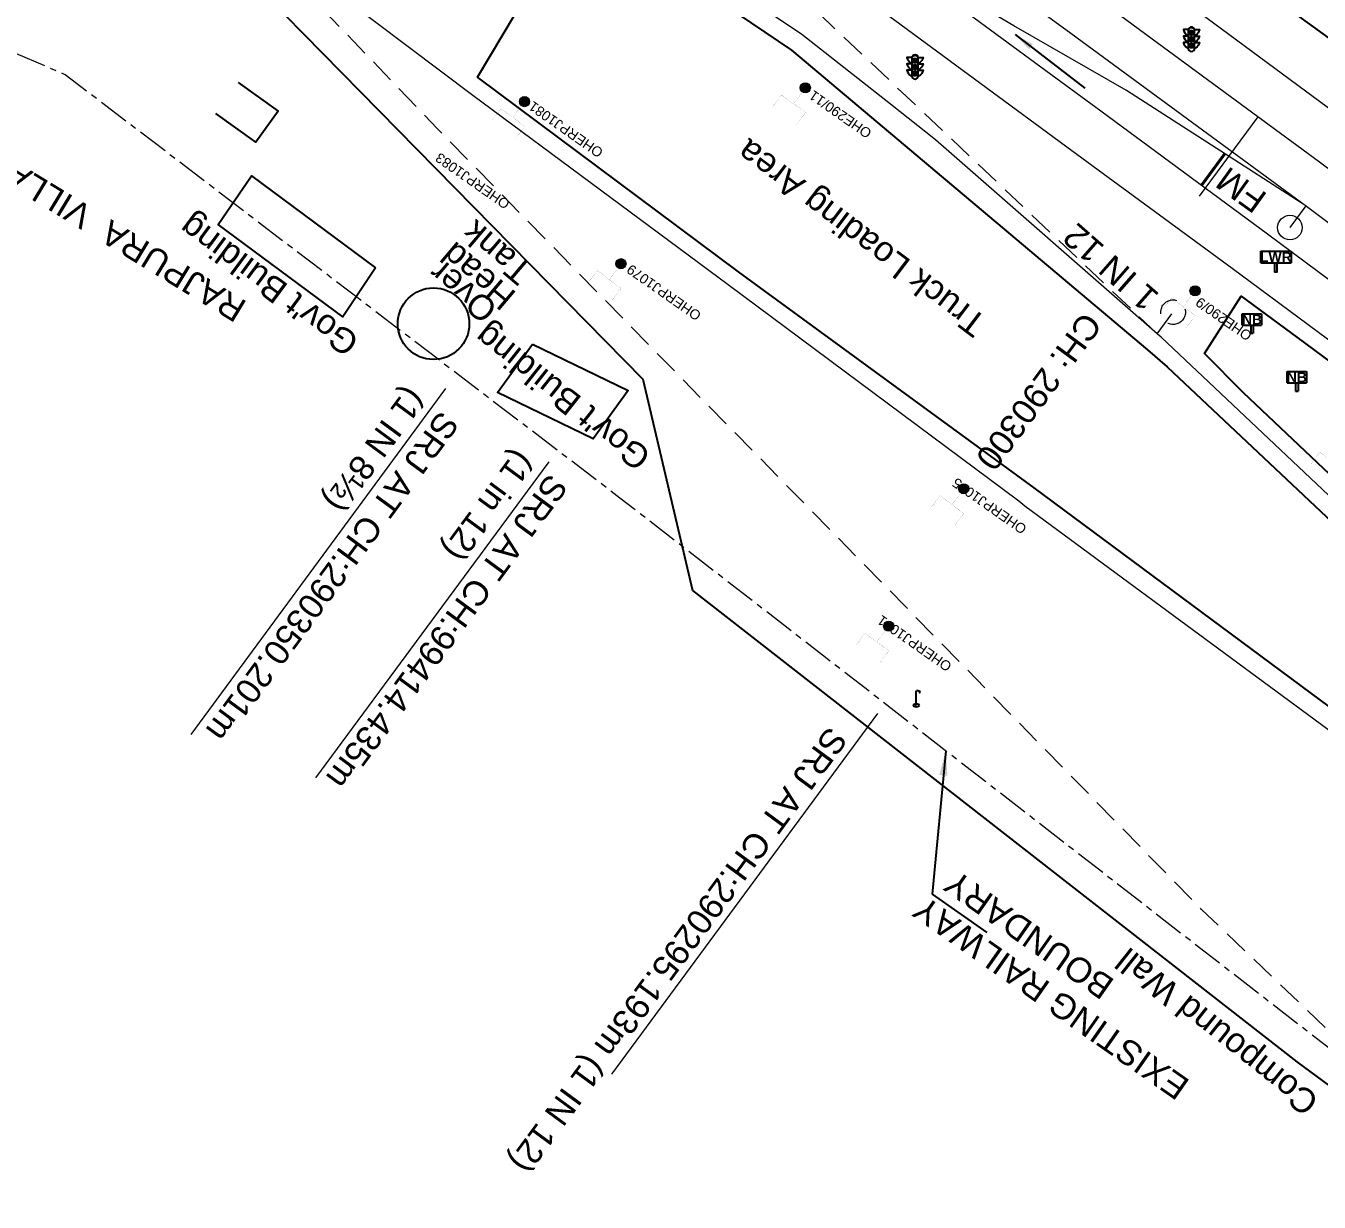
# Model space of a CAD drawing. Header units: metres. Extents: x 644418 to 1306172, y 3366650 to 6747308.
# Drawn here: x 652555.1 to 652686.3, y 3373873 to 3373992.3 of the extents above; entities that cross this region are included whole.
import ezdxf
from ezdxf.enums import TextEntityAlignment as Align

# ---------------------------------------------------------------- set-up
doc = ezdxf.new("R2010")
doc.units = ezdxf.units.M
doc.header["$MEASUREMENT"] = 0
for name, pattern in [('CENTER', [2, 1.25, -0.25, 0.25, -0.25]), ('DASHED', [0.75, 0.5, -0.25]), ('DASHED2', [0.375, 0.25, -0.125])]:
    doc.linetypes.add(name, pattern=pattern)
for name, color, linetype in [('COMPOUND_WALL', 251, 'Continuous'), ('Dismantling work-', 3, 'DASHED2'), ('GOVT_BUILDING', 251, 'Continuous'), ('LAMP_POST', 7, 'Continuous'), ('LWR', 251, 'Continuous'), ('NAME_BOARD', 251, 'Continuous'), ('PLATFORM', 7, 'Continuous'), ('SH.NOS', 251, 'Continuous'), ('SIGN_BOARD', 251, 'Continuous'), ('SIGNAL_POST', 8, 'Continuous'), ('TOPO_TEXT', 251, 'Continuous'), ('Village Name', 7, 'Continuous')]:
    doc.layers.add(name, color=color, linetype=linetype)
for name, color, linetype, lineweight in [('Existing Chainage', 7, 'Continuous', 0), ('Existing IR Track', 143, 'Continuous', 0), ('Existing Railway Boundary', 7, 'CENTER', 0), ('flow direction', 7, 'Continuous', 0), ('OHE MAST', 8, 'Continuous', 0), ('OHE MAST TEXT', 8, 'Continuous', 0), ("RAJPURA STN. SRJ's", 251, 'Continuous', 0)]:
    doc.layers.add(name, color=color, linetype=linetype, lineweight=lineweight)
doc.styles.add('CUT-FILL', font='cut-fill.shx', dxfattribs={"height": 2})
doc.styles.add('NB', font='swissbo.ttf', dxfattribs={"height": 1.5})
doc.styles.get("Standard").update_dxf_attribs({"font": 'arial.ttf'})
doc.styles.add('Style-Arial', font='arial.ttf')
doc.styles.add('Vill txt', font='arial.ttf', dxfattribs={"height": 3})
doc.dimstyles.new('ISO-25', dxfattribs={"dimtxt": 2.5, "dimasz": 2.5, "dimexe": 1.25, "dimexo": 0.625, "dimtad": 1, "dimtxsty": 'Standard', "dimcen": 2.5, "dimadec": 0, "dimazin": 0, "dimtfac": 1, "dimtmove": 0, "dimatfit": 3, "dimfxl": 1, "dimarcsym": 0})

# ---------------------------------------------------------------- blocks, each defined once
blk = doc.blocks.new('LP')
for points in [[(0, 0), (0, 1.5)], [(0.25, 1.35), (0.44, 1.35)]]:
    blk.add_lwpolyline(points)
for centre, radius, start, end in [((0.07, 0.99), 0.519, 57.6425, 97.3165), ((0.34, 1.33), 0.094, 11.7012, 168.0476)]:
    blk.add_arc(centre, radius, start, end)
blk.add_ellipse((0.35, 1.36), major_axis=(0.0017, 0.0438), ratio=0.461056, start_param=1.74022, end_param=4.575836)
at = {"extrusion": (0, 0, -1)}
blk.add_ellipse((0, 0.01), major_axis=(0.308, 0), ratio=0.400495, dxfattribs=at)
blk = doc.blocks.new('LWR')
for p, q in [((-1.52, 2.09), (1.54, 2.09)), ((-1.52, 0.92), (-1.52, 2.09)), ((1.54, 2.09), (1.54, 0.92)), ((-1.52, 0.92), (1.54, 0.92))]:
    blk.add_line(p, q)
blk.add_lwpolyline([(-0.13, 0.92), (-0.13, 0), (0.13, 0), (0.13, 0.92)])
at = {"style": 'NB', "width": 1.025371}
blk.add_text('LWR', height=0.988, dxfattribs=at).set_placement((0, 1.5), align=Align.MIDDLE)
blk = doc.blocks.new('NB')
for p, q in [((-0.98, 0.82), (-0.98, 1.98)), ((-0.98, 1.98), (0.98, 1.98)), ((0.98, 1.98), (0.98, 0.82)), ((-0.98, 0.82), (0.98, 0.82)), ((-0.13, 0.82), (-0.13, 0)), ((-0.13, 0), (0.13, 0)), ((0.13, 0.82), (0.13, 0))]:
    blk.add_line(p, q)
at = {"style": 'NB', "width": 1.025371}
blk.add_text('NB', height=0.988, dxfattribs=at).set_placement((0, 1.4), align=Align.MIDDLE)
blk = doc.blocks.new('SIG')
for color, points in [(1, [(-0.22, 0.42, 0.180295), (-0.01, 0.33, -0.00255), (0.01, 0.33, -0.00255), (0.02, 0.33, 0.180295), (0.23, 0.42, -0.002654), (0.25, 0.44, 0.184495), (0.33, 0.65, 1.000001), (-0.32, 0.65, 0.184495), (-0.24, 0.44, -0.002654)]), (2, [(0.23, -0.23, -0.002654), (0.25, -0.21, 0.184495), (0.33, 0.01, 1.000001), (-0.32, 0.01, 0.184495), (-0.24, -0.21, -0.002654), (-0.22, -0.23, 0.180295), (-0.01, -0.32, -0.00255), (0.01, -0.32, -0.00255), (0.02, -0.32, 0.180295)]), (3, [(0.23, -0.88, -0.002654), (0.25, -0.86, 0.184495), (0.33, -0.64, 1.000001), (-0.32, -0.64, 0.184495), (-0.24, -0.86, -0.002654), (-0.22, -0.88, 0.395599)])]:
    blk.add_hatch(color=color).paths.add_polyline_path(points)
for p, q in [((-0.31, 0.98), (-0.32, -0.9)), ((0.33, -0.9), (0.32, 0.98))]:
    blk.add_line(p, q)
for points in [[(-0.31, 0.98), (-0.81, 0.98, 0.198758), (-0.42, 0.41, 0.003814), (-0.31, 0.39, 0.003814)], [(-0.31, 0.33), (-0.81, 0.33, 0.198758), (-0.42, -0.23, 0.003727), (-0.32, -0.26, 0.003727)], [(0.32, 0.98), (0.82, 0.98, -0.198758), (0.44, 0.41, -0.003814), (0.32, 0.39, -0.003814)], [(0.32, 0.33), (0.82, 0.33, -0.198758), (0.44, -0.23, -0.003727), (0.33, -0.26, -0.003727)], [(-0.32, -0.32), (-0.81, -0.32, 0.198758), (-0.42, -0.88, 0.003639), (-0.32, -0.9)], [(0.33, -0.32), (0.82, -0.32, -0.198758), (0.44, -0.88, -0.003639), (0.33, -0.9)]]:
    blk.add_lwpolyline(points, format="xyb")
for centre, radius, start, end in [((0.01, 0.91), 0.324, 12.4049, 167.5951), ((0.01, 0.81), 0.357, 27.7578, 152.2422), ((0.01, -0.9), 0.324, 181.4572, 358.5428)]:
    blk.add_arc(centre, radius, start, end)
blk = doc.blocks.new('TSB10')
at = {"layer": 'SH.NOS', "const_width": 0.0052}
blk.add_lwpolyline([(-0.02, 0.03), (0.02, 0.03), (0, 0.07)], close=True, dxfattribs=at)
at = {"layer": 'SH.NOS', "const_width": 0.00557}
blk.add_lwpolyline([(0, 0.03), (0, 0)], dxfattribs=at)
at = {"layer": 'SH.NOS', "style": 'CUT-FILL'}
blk.add_text('10', height=0.00787, dxfattribs=at).set_placement((-0.01, 0.04))
blk = doc.blocks.new('OHE MAST')
h = blk.add_hatch(color=256)
edge = h.paths.add_edge_path()
edge.add_arc((0, 0), 0.514, 0, 360)
at = {"const_width": 0.01, "flags": 128}
for points in [[(1.5, 3.5), (1.5, 2), (-1.5, 2), (-1.5, 3.5)], [(0, 2), (0, 0)]]:
    blk.add_lwpolyline(points, dxfattribs=at)
blk.add_circle((0, 0), 0.514)

msp = doc.modelspace()

# ---------------------------------------------------------------- linework, layer by layer
at = {"layer": 'COMPOUND_WALL', "linetype": 'Continuous'}
msp.add_lwpolyline([(652528.672, 3374004.28), (652542.615, 3374022.823), (652546.224, 3374027.61), (652550.714, 3374023.891), (652573.732, 3374001.181), (652617.664, 3373956.418), (652622.701, 3373934.998)], dxfattribs=at)
msp.add_polyline3d([(652622.701, 3373934.998, 271.487), (652684.001, 3373887.181, 270.324), (652722.557, 3373858.768, 270.284), (652746.952, 3373840.979, 270.414), (652764.209, 3373828.358, 270.431), (652761.789, 3373825.247, 270.815)], dxfattribs=at)
at = {"layer": 'Dismantling work-', "color": 0, "linetype": 'ByBlock', "ltscale": 5}
msp.add_lwpolyline([(652611.226, 3374004.376), (652632.731, 3373989.789), (652668.843, 3373959.413), (652670.861, 3373957.692), (652698.507, 3373931.656), (652755.506, 3373887.323), (652757.762, 3373885.527), (652797.162, 3373856.415), (652826.629, 3373834.814), (652861.764, 3373807.6838), (652855.396, 3373799.518), (652819.229, 3373826.095), (652793.83, 3373844.713), (652756.423, 3373872.298), (652746.962, 3373879.209), (652707.956, 3373907.951), (652686.407, 3373923.87), (652657.369, 3373945.405), (652627.381, 3373967.319), (652600.901, 3373987.07)], close=True, dxfattribs=at)
at = {"layer": 'Existing Chainage', "color": 0, "linetype": 'Continuous', "lineweight": 13, "flags": 128}
msp.add_lwpolyline([(652674.1355, 3373974.9881), (652680.0712, 3373983.0359)], dxfattribs=at)
at = {"layer": 'Existing IR Track', "color": 88, "linetype": 'DASHED', "ltscale": 5}
msp.add_line((652669.8367, 3373961.0394), (652671.4467, 3373963.226), dxfattribs=at)
at = {"layer": 'Existing IR Track', "flags": 128}
for points in [[(652669.8367, 3373961.0394), (652647.3403, 3373980.7166), (652642.7873, 3373984.3367), (652633.788, 3373991.3772), (652612.6089, 3374005.6185), (652554.892, 3374042.0626), (652529.7838, 3374057.6068), (652517.9942, 3374065.1919), (652497.37, 3374079.4544), (652491.829, 3374082.8093), (652487.0152, 3374085.7802), (652473.1934, 3374093.7948), (652460.4667, 3374100.5911), (652430.8185, 3374115.7449), (652419.8775, 3374121.005), (652405.3932, 3374127.3075), (652389.9415, 3374132.6317), (652381.0487, 3374135.1238), (652375.037, 3374136.5972), (652368.9951, 3374137.9518), (652362.491, 3374139.3409), (652347.7902, 3374142.3634), (652331.5174, 3374145.5517)], [(652444.5931, 3374103.5762), (652444.5932, 3374103.5762), (652457.1965, 3374096.4164), (652465.901, 3374090.7791), (652469.4627, 3374088.4378), (652487.6186, 3374075.2993), (652513.0694, 3374056.4247), (652515.8812, 3374054.3708), (652547.5371, 3374030.5975), (652564.4139, 3374015.199), (652564.4361, 3374015.1805), (652576.046, 3374004.307), (652587.1875, 3373995.2527), (652600.4391, 3373985.2315), (652626.3106, 3373966.0447), (652655.8077, 3373944.1006), (652656.4188, 3373943.5948), (652685.1992, 3373922.3619), (652706.8984, 3373906.3525), (652741.5422, 3373880.8665), (652792.5819, 3373843.6208), (652818.3171, 3373824.635), (652854.5097, 3373798.0049)], [(652844.1672, 3373867.6389), (652826.8673, 3373880.4142), (652811.28, 3373891.9347), (652795.82, 3373903.3612), (652780.1532, 3373914.9633), (652763.8124, 3373927.0646), (652747.982, 3373938.7862), (652731.2911, 3373951.145), (652711.2606, 3373966.0839), (652699.233, 3373974.8742), (652689.394, 3373982.3054), (652671.8014, 3373995.3301), (652656.7737, 3374006.4717), (652634.2611, 3374023.1032), (652627.7586, 3374027.8935), (652623.6662, 3374030.8498), (652610.8477, 3374040.2263), (652592.8238, 3374053.498), (652579.7675, 3374063.0859), (652563.377, 3374075.1762), (652539.4557, 3374092.8707)], [(652536.5632, 3374088.9617), (652560.2626, 3374071.4426), (652577.0277, 3374059.0477), (652584.9749, 3374053.1835), (652591.1395, 3374048.627), (652600.9262, 3374041.4212), (652609.9111, 3374034.7542), (652620.8691, 3374026.6873), (652636.9461, 3374014.8068), (652651.8408, 3374003.8492), (652668.6975, 3373991.4246), (652686.2776, 3373978.4584), (652696.2257, 3373971.0733), (652708.3357, 3373962.1798), (652728.2451, 3373947.4643), (652745.1718, 3373934.987), (652761.5205, 3373922.9357), (652777.3932, 3373911.2322), (652792.9351, 3373899.7726), (652808.5586, 3373888.255), (652824.0478, 3373876.8364), (652841.4696, 3373863.9903), (652856.2532, 3373853.0893)], [(652988.1136, 3373738.659), (652952.7205, 3373764.7408), (652912.8499, 3373794.2057), (652881.4043, 3373817.31), (652850.5782, 3373839.9979), (652815.81, 3373865.6463), (652785.1919, 3373888.2845), (652753.7133, 3373911.4717), (652720.2865, 3373936.0479), (652700.5729, 3373950.583), (652688.0284, 3373959.8103), (652677.4201, 3373967.6447), (652661.1815, 3373979.5816), (652643.2361, 3373992.7955), (652628.4274, 3374003.737), (652622.5959, 3374008.0646), (652620.3154, 3374009.7393), (652601.5126, 3374023.5929), (652593.2307, 3374029.5937), (652583.4983, 3374036.3292), (652560.2554, 3374050.0812), (652520.7484, 3374070.1003)], [(652547.3348, 3374069.7993), (652560.691, 3374059.9264), (652571.7521, 3374051.7752), (652584.2972, 3374042.5097), (652601.7798, 3374029.6149), (652615.6724, 3374019.3518), (652646.1585, 3373996.8654), (652658.0259, 3373988.1084), (652664.116, 3373983.6316), (652681.0216, 3373971.1658), (652691.1573, 3373963.6305), (652703.1662, 3373954.7888), (652723.1651, 3373939.9847), (652739.7874, 3373927.715), (652756.3878, 3373915.4616), (652772.0152, 3373903.9661), (652787.618, 3373892.4888), (652803.1729, 3373880.9814), (652818.6998, 3373869.4947), (652836.047, 3373856.6678), (652853.5109, 3373843.7546)], [(652599.7055, 3374036.5233), (652618.4917, 3374022.8019), (652634.1908, 3374011.1906), (652648.8785, 3374000.4055), (652660.5675, 3373991.9026), (652667.0701, 3373987.1391), (652684.9602, 3373973.9632), (652693.7286, 3373967.4219), (652705.842, 3373958.5035), (652725.6015, 3373943.8416), (652742.4825, 3373931.359), (652758.913, 3373919.2095), (652774.6934, 3373907.5904), (652790.2845, 3373896.1107), (652805.8485, 3373884.5982), (652821.2125, 3373873.2335), (652838.7376, 3373860.3047), (652853.6449, 3373849.3073)], [(652684.9088, 3373974.0018), (652666.7259, 3373985.7077), (652659.1875, 3373990.0307), (652655.3043, 3373992.2798), (652646.5927, 3373997.3976), (652634.3318, 3374005.5887)], [(652724.2505, 3373913.7289), (652699.9106, 3373932.6656), (652670.2435, 3373960.6746), (652669.8785, 3373960.9999), (652669.8367, 3373961.0394)]]:
    msp.add_lwpolyline(points, dxfattribs=at)
at = {"layer": 'Existing IR Track', "color": 88, "linetype": 'DASHED', "ltscale": 5, "flags": 128}
for points in [[(652758.289, 3373836.0008), (652727.0613, 3373858.9557), (652691.4536, 3373886.3185), (652674.3273, 3373902.6563), (652644.2683, 3373933.398), (652620.3938, 3373957.7452), (652596.838, 3373981.8333), (652585.5495, 3373993.5876), (652581.7643, 3373997.389), (652564.4862, 3374015.1335)], [(652669.8367, 3373961.0394), (652648.1589, 3373981.5606), (652635.5694, 3373993.4777)]]:
    msp.add_lwpolyline(points, dxfattribs=at)
at = {"layer": 'Existing IR Track', "color": 88, "linetype": 'DASHED', "ltscale": 5}
msp.add_circle((652671.4467, 3373963.226), 1.2487, dxfattribs=at)
at = {"layer": 'Existing Railway Boundary', "color": 244, "ltscale": 2.5, "flags": 128}
msp.add_lwpolyline([(653287.1619, 3373490.7383), (653241.7142, 3373522.5487), (653184.8817, 3373562.8841), (653175.162, 3373549.7056), (653004.7525, 3373669.0776), (652924.822, 3373729.8796), (652907.72, 3373740.0209), (652904.5642, 3373745.0641), (652864.1809, 3373771.0185), (652862.8289, 3373763.9282), (652836.0798, 3373790.575), (652793.9064, 3373826.9777), (652786.3399, 3373815.8276), (652694.4321, 3373883.0097), (652615.3514, 3373944.3753), (652559.0758, 3373987.3078), (652463.6034, 3374028.6205), (652316.9711, 3374087.5745), (652144.3796, 3374095.1872)], dxfattribs=at)
at = {"layer": 'GOVT_BUILDING', "linetype": 'Continuous'}
msp.add_lwpolyline([(652576.6149, 3373986.5305), (652580.679, 3373983.618), (652578.423, 3373980.47), (652574.3589, 3373983.3825)], dxfattribs=at)
for points in [[(652590.551, 3373967.726), (652587.229, 3373962.765), (652574.5897, 3373972.1177), (652577.968, 3373977.037)], [(652606.479, 3373959.98), (652616.196, 3373955.299), (652612.6376, 3373950.393), (652602.922, 3373955.076)]]:
    msp.add_lwpolyline(points, close=True, dxfattribs=at)
msp.add_circle((652596.4415, 3373962.0575, 271.581), 3.6292, dxfattribs=at)
at = {"layer": 'PLATFORM', "linetype": 'Continuous'}
for points in [[(652892.624, 3373846.04, 269.63), (652804.761, 3373910.9, 269.693), (652764.959, 3373940.443, 269.69), (652717.976, 3373975.248, 269.631), (652692.682, 3373993.91, 269.605), (652672.684, 3374008.698, 269.611), (652655.179, 3374021.555, 269.656), (652648.813, 3374026.313, 268.768), (652645.807, 3374021.784, 268.957), (652652.089, 3374017.139, 269.635), (652669.243, 3374004.067, 269.575), (652689.213, 3373989.595, 269.652), (652701.278, 3373980.4997, 269.525), (652702.5316, 3373982.141, 269.525), (652715.964, 3373972.254, 269.688), (652714.877, 3373970.319, 269.503), (652714.877, 3373970.319, 269.503), (652712.036, 3373967.475, 269.076), (652716.901, 3373963.938, 269.643), (652763.215, 3373929.705, 269.661), (652799.634, 3373902.66, 269.667), (652884.63, 3373839.819, 269.643)], [(652787.281, 3373867.995, 269.725), (652708.632, 3373927.338, 269.766), (652692.95, 3373941.469, 269.686), (652678.59, 3373955.058, 269.695), (652674.622, 3373959.05, 269.053), (652678.341, 3373964.85, 269.039), (652683.99, 3373960.684, 269.712), (652699.484, 3373949.247, 269.724), (652715.759, 3373937.292, 269.727), (652795.422, 3373878.576, 269.773), (652833.403, 3373850.6, 269.735), (652875.739, 3373819.35, 269.687), (652897.194, 3373803.553, 269.639), (652919.463, 3373787.155, 269.636), (652994.236, 3373731.977, 269.692), (652991.521, 3373728.951, 269.642)]]:
    msp.add_polyline3d(points, dxfattribs=at)
at = {"layer": "RAJPURA STN. SRJ's", "color": 7}
msp.add_line((652684.9088, 3373974.0018), (652683.2924, 3373971.8059), dxfattribs=at)
at = {"layer": "RAJPURA STN. SRJ's", "color": 7, "const_width": 0.3, "elevation": 268.988, "flags": 128}
msp.add_lwpolyline([(652676.6871, 3373979.2944), (652674.3337, 3373976.0973)], dxfattribs=at)
at = {"layer": "RAJPURA STN. SRJ's", "lineweight": 13, "flags": 128}
for points in [[(652571.8602, 3373920.4053), (652597.6942, 3373955.4819)], [(652614.5335, 3373885.9281), (652641.4944, 3373922.5348)]]:
    msp.add_lwpolyline(points, dxfattribs=at)
at = {"layer": "RAJPURA STN. SRJ's", "color": 1, "lineweight": 13, "flags": 128}
msp.add_lwpolyline([(652584.5089, 3373916.014), (652608.1837, 3373948.0411)], dxfattribs=at)
at = {"layer": "RAJPURA STN. SRJ's", "color": 7}
msp.add_circle((652683.2924, 3373971.8059), 1.2487, dxfattribs=at)

# ---------------------------------------------------------------- block references
at = {"layer": 'LAMP_POST', "linetype": 'Continuous'}
msp.add_blockref('LP', (652645.404, 3373923.33, 273.47), dxfattribs=at)
at = {"layer": 'LWR', "linetype": 'Continuous'}
msp.add_blockref('LWR', (652681.867, 3373967.325, 268.978), dxfattribs=at)
at = {"layer": 'NAME_BOARD', "linetype": 'Continuous'}
for p in [(652679.443, 3373961.081, 269.505), (652683.997, 3373955.224, 272.171)]:
    msp.add_blockref('NB', p, dxfattribs=at)
at = {"layer": 'OHE MAST', "color": 2, "rotation": 143.3908318566117}
for p in [(652634.148, 3373985.976), (652605.664, 3373984.578), (652615.453, 3373968.144), (652673.671, 3373965.387), (652688.72, 3373949.762), (652650.208, 3373945.319), (652642.603, 3373931.382)]:
    msp.add_blockref('OHE MAST', p, dxfattribs=at)
at = {"layer": 'SIGN_BOARD', "linetype": 'Continuous'}
msp.add_blockref('TSB10', (652650.524, 3373983.66, 271.501), dxfattribs=at)
at = {"layer": 'SIGNAL_POST', "linetype": 'Continuous'}
for p in [(652673.298, 3373990.904, 268.742), (652645.267, 3373988.081, 268.947)]:
    msp.add_blockref('SIG', p, dxfattribs=at)

# ---------------------------------------------------------------- texts
at = {"layer": 'Existing Chainage', "color": 0, "linetype": 'Continuous', "lineweight": 0, "insert": (652652.2938, 3373947.6906), "char_height": 2.5, "attachment_point": 6, "rotation": 233.589104, "line_spacing_factor": 0.6, "style": 'Style-Arial'}
msp.add_mtext('CH: 290300', dxfattribs=at)
at = {"layer": 'Existing Railway Boundary', "linetype": 'Continuous', "ltscale": 5}
for s, p in [('BOUNDARY', (652665.6388, 3373895.4262)), ('EXISTING RAILWAY', (652673.2777, 3373885.2298))]:
    msp.add_text(s, height=2.5, rotation=145, dxfattribs=at).set_placement(p)
at = {"layer": 'OHE MAST TEXT'}
for s, p in [('OHERPJ1081', (652609.8618, 3373981.7502)), ('OHE290/11', (652637.7002, 3373983.2815)), ('OHERPJ1083', (652600.3983, 3373976.5299)), ('OHERPJ1079', (652619.8043, 3373965.2139)), ('OHE290/9', (652676.5799, 3373962.5281)), ('OHERPJ1075', (652652.8191, 3373943.5653)), ('OHERPJ1071', (652645.2141, 3373929.6283))]:
    msp.add_text(s, height=1, rotation=145, dxfattribs=at).set_placement(p, align=Align.MIDDLE_CENTER)
at = {"layer": "RAJPURA STN. SRJ's", "color": 7}
msp.add_text('FM', height=2.5, rotation=144.2, dxfattribs=at).set_placement((652681.1219, 3373975.14))
at = {"layer": "RAJPURA STN. SRJ's", "color": 88}
msp.add_text('1 IN 12', height=2.5, rotation=138.748848, dxfattribs=at).set_placement((652670.1689, 3373964.9967))
at = {"layer": "RAJPURA STN. SRJ's", "lineweight": 13, "char_height": 2.5, "attachment_point": 4, "rotation": 233.649422, "line_spacing_factor": 0.648, "style": 'Style-Arial'}
for s, insert, width in [('\\A1;\\pxsm1;SRJ AT {\\A0;CH:290350.201m (1 IN 8½)}', (652596.1801, 3373954.0859), 41.718858), ('\\A1;\\pxsm1;SRJ AT {\\A0;CH:290295.193m (1 IN 12)}', (652637.2581, 3373920.8352), 57.615986)]:
    msp.add_mtext(s, dxfattribs=dict(at, insert=insert, width=width))
at = {"layer": "RAJPURA STN. SRJ's", "color": 1, "lineweight": 13, "insert": (652607.2181, 3373947.717), "char_height": 2.5, "width": 41.033322, "attachment_point": 4, "rotation": 233.649422, "line_spacing_factor": 0.648, "style": 'Style-Arial'}
msp.add_mtext('\\A1;\\pxsm1;SRJ AT {\\A0;CH:99414.435m (1 in 12)}', dxfattribs=at)
at = {"layer": 'TOPO_TEXT'}
for s, rotation, p in [('Truck Loading Area', 142.852901, (652652.7255, 3373962.5319)), ('Tank', 139.759771, (652606.6377, 3373967.7216)), ('Head', 139.759771, (652604.9656, 3373965.1328)), ('Over', 139.759771, (652603.1112, 3373963.8154)), ('Compound Wall', 141.56827, (652686.4097, 3373883.4868))]:
    msp.add_text(s, height=2.5, rotation=rotation, dxfattribs=at).set_placement(p)
for rotation, p in [(143.49979, (652579.7315, 3373965.9424)), (141.56827, (652609.5045, 3373954.5992))]:
    msp.add_text("Gov't Building", height=2.5, rotation=rotation, dxfattribs=at).set_placement(p, align=Align.MIDDLE_CENTER)
at = {"layer": 'Village Name', "style": 'Vill txt'}
msp.add_text('RAJPURA  VILLAGE', height=2.5, rotation=148.718894, dxfattribs=at).set_placement((652562.9821, 3373971.668), align=Align.MIDDLE_CENTER)

# ---------------------------------------------------------------- leaders
at = {"layer": 'Existing Railway Boundary', "linetype": 'Continuous', "ltscale": 5}
msp.add_leader([(652648.386, 3373918.7409), (652647.009, 3373904.2008), (652652.5556, 3373900.2995)], dimstyle='ISO-25', override={"dimtxt": 0.5, "dimtad": 0}, dxfattribs=at)
at = {"layer": 'flow direction', "lineweight": 0}
msp.add_leader([(652655.4364, 3373991.3743), (652662.4966, 3373985.9368)], dimstyle='ISO-25', override={"dimtxt": 0.5, "dimasz": 2, "dimtad": 0}, dxfattribs=at)

doc.saveas('drawing.dxf')
